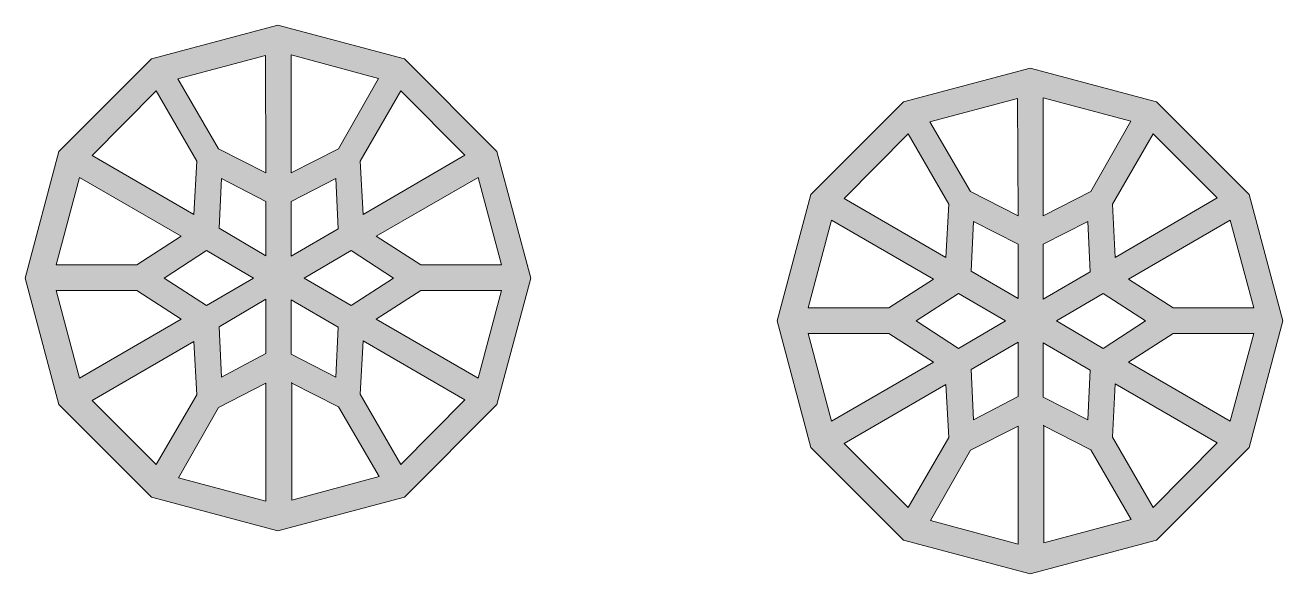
# Model space of a CAD drawing. Header units: millimetres. Extents: x -141 to 330, y -120 to 328.
# Drawn here: x 110.1 to 187.7, y 57.3 to 91.2 of the extents above; entities that cross this region are included whole.
import ezdxf

# ---------------------------------------------------------------- set-up
doc = ezdxf.new("R2010")
doc.units = ezdxf.units.MM
doc.header["$MEASUREMENT"] = 0
doc.layers.add('Layer 1', color=7, linetype='Continuous', lineweight=0)

msp = doc.modelspace()

# ---------------------------------------------------------------- hatches: boundary and pattern name
at = {"layer": 'Layer 1', "true_color": 0x231f20, "transparency": 33554687}
h = msp.add_hatch(color=250, dxfattribs=at)
h.dxf.hatch_style = 2
edge = h.paths.add_edge_path()
edge.add_spline(control_points=[(138.077, 69.391), (138.077, 69.391), (131.798, 73.025), (131.798, 73.025), (131.798, 73.025), (134.549, 74.789), (134.549, 74.789), (134.549, 74.789), (139.524, 74.789), (139.524, 74.789), (139.524, 74.789), (138.077, 69.391), (138.077, 69.391)], knot_values=[0, 0, 0, 0, 1, 1, 1, 2, 2, 2, 3, 3, 3, 4, 4, 4, 4], degree=3, periodic=0)
edge = h.paths.add_edge_path()
edge.add_spline(control_points=[(112.042, 74.789), (112.042, 74.789), (117.016, 74.789), (117.016, 74.789), (117.016, 74.789), (119.768, 73.025), (119.768, 73.025), (119.768, 73.025), (113.489, 69.391), (113.489, 69.391), (113.489, 69.391), (112.042, 74.789), (112.042, 74.789)], knot_values=[0, 0, 0, 0, 1, 1, 1, 2, 2, 2, 3, 3, 3, 4, 4, 4, 4], degree=3, periodic=0)
edge = h.paths.add_edge_path()
edge.add_spline(control_points=[(113.489, 81.774), (113.489, 81.774), (119.768, 78.14), (119.768, 78.14), (119.768, 78.14), (117.016, 76.376), (117.016, 76.376), (117.016, 76.376), (112.042, 76.376), (112.042, 76.376), (112.042, 76.376), (113.489, 81.774), (113.489, 81.774)], knot_values=[0, 0, 0, 0, 1, 1, 1, 2, 2, 2, 3, 3, 3, 4, 4, 4, 4], degree=3, periodic=0)
edge = h.paths.add_edge_path()
edge.add_spline(control_points=[(127.353, 75.565), (127.353, 75.565), (130.246, 77.258), (130.246, 77.258), (130.246, 77.258), (132.856, 75.565), (132.856, 75.565), (132.856, 75.565), (130.246, 73.872), (130.246, 73.872), (130.246, 73.872), (127.353, 75.565), (127.353, 75.565)], knot_values=[0, 0, 0, 0, 1, 1, 1, 2, 2, 2, 3, 3, 3, 4, 4, 4, 4], degree=3, periodic=0)
edge = h.paths.add_edge_path()
edge.add_spline(control_points=[(130.81, 68.404), (130.81, 68.404), (130.986, 71.684), (130.986, 71.684), (130.986, 71.684), (137.266, 68.051), (137.266, 68.051), (137.266, 68.051), (133.315, 64.064), (133.315, 64.064), (133.315, 64.064), (130.81, 68.404), (130.81, 68.404)], knot_values=[0, 0, 0, 0, 1, 1, 1, 2, 2, 2, 3, 3, 3, 4, 4, 4, 4], degree=3, periodic=0)
edge = h.paths.add_edge_path()
edge.add_spline(control_points=[(126.541, 69.109), (126.541, 69.109), (129.469, 67.628), (129.469, 67.628), (129.469, 67.628), (131.974, 63.324), (131.974, 63.324), (131.974, 63.324), (126.577, 61.877), (126.577, 61.877), (126.577, 61.877), (126.577, 69.109), (126.577, 69.109), (126.577, 69.109), (126.541, 69.109), (126.541, 69.109)], knot_values=[0, 0, 0, 0, 1, 1, 1, 2, 2, 2, 3, 3, 3, 4, 4, 4, 5, 5, 5, 5], degree=3, periodic=0)
edge = h.paths.add_edge_path()
edge.add_spline(control_points=[(122.061, 67.592), (122.061, 67.592), (124.989, 69.074), (124.989, 69.074), (124.989, 69.074), (124.989, 61.807), (124.989, 61.807), (124.989, 61.807), (119.592, 63.253), (119.592, 63.253), (119.592, 63.253), (122.061, 67.592), (122.061, 67.592)], knot_values=[0, 0, 0, 0, 1, 1, 1, 2, 2, 2, 3, 3, 3, 4, 4, 4, 4], degree=3, periodic=0)
edge = h.paths.add_edge_path()
edge.add_spline(control_points=[(120.544, 71.649), (120.544, 71.649), (120.721, 68.368), (120.721, 68.368), (120.721, 68.368), (118.216, 64.064), (118.216, 64.064), (118.216, 64.064), (114.265, 68.016), (114.265, 68.016), (114.265, 68.016), (120.544, 71.649), (120.544, 71.649)], knot_values=[0, 0, 0, 0, 1, 1, 1, 2, 2, 2, 3, 3, 3, 4, 4, 4, 4], degree=3, periodic=0)
edge = h.paths.add_edge_path()
edge.add_spline(control_points=[(124.213, 75.565), (124.213, 75.565), (121.32, 73.872), (121.32, 73.872), (121.32, 73.872), (118.71, 75.565), (118.71, 75.565), (118.71, 75.565), (121.32, 77.258), (121.32, 77.258), (121.32, 77.258), (124.213, 75.565), (124.213, 75.565)], knot_values=[0, 0, 0, 0, 1, 1, 1, 2, 2, 2, 3, 3, 3, 4, 4, 4, 4], degree=3, periodic=0)
edge = h.paths.add_edge_path()
edge.add_spline(control_points=[(120.721, 82.762), (120.721, 82.762), (120.544, 79.481), (120.544, 79.481), (120.544, 79.481), (114.265, 83.114), (114.265, 83.114), (114.265, 83.114), (118.216, 87.101), (118.216, 87.101), (118.216, 87.101), (120.721, 82.762), (120.721, 82.762)], knot_values=[0, 0, 0, 0, 1, 1, 1, 2, 2, 2, 3, 3, 3, 4, 4, 4, 4], degree=3, periodic=0)
edge = h.paths.add_edge_path()
edge.add_spline(control_points=[(124.989, 82.056), (124.989, 82.056), (122.061, 83.538), (122.061, 83.538), (122.061, 83.538), (119.556, 87.842), (119.556, 87.842), (119.556, 87.842), (124.954, 89.288), (124.954, 89.288), (124.954, 89.288), (124.989, 82.056), (124.989, 82.056), (124.989, 82.056), (124.989, 82.056), (124.989, 82.056)], knot_values=[0, 0, 0, 0, 1, 1, 1, 2, 2, 2, 3, 3, 3, 4, 4, 4, 5, 5, 5, 5], degree=3, periodic=0)
edge = h.paths.add_edge_path()
edge.add_spline(control_points=[(129.469, 83.538), (129.469, 83.538), (126.541, 82.056), (126.541, 82.056), (126.541, 82.056), (126.541, 89.323), (126.541, 89.323), (126.541, 89.323), (131.939, 87.877), (131.939, 87.877), (131.939, 87.877), (129.469, 83.538), (129.469, 83.538)], knot_values=[0, 0, 0, 0, 1, 1, 1, 2, 2, 2, 3, 3, 3, 4, 4, 4, 4], degree=3, periodic=0)
edge = h.paths.add_edge_path()
edge.add_spline(control_points=[(126.541, 80.292), (126.541, 80.292), (129.293, 81.703), (129.293, 81.703), (129.293, 81.703), (129.434, 78.599), (129.434, 78.599), (129.434, 78.599), (126.541, 76.906), (126.541, 76.906), (126.541, 76.906), (126.541, 80.292), (126.541, 80.292)], knot_values=[0, 0, 0, 0, 1, 1, 1, 2, 2, 2, 3, 3, 3, 4, 4, 4, 4], degree=3, periodic=0)
edge = h.paths.add_edge_path()
edge.add_spline(control_points=[(122.238, 81.703), (122.238, 81.703), (124.989, 80.292), (124.989, 80.292), (124.989, 80.292), (124.989, 76.941), (124.989, 76.941), (124.989, 76.941), (122.096, 78.634), (122.096, 78.634), (122.096, 78.634), (122.238, 81.703), (122.238, 81.703)], knot_values=[0, 0, 0, 0, 1, 1, 1, 2, 2, 2, 3, 3, 3, 4, 4, 4, 4], degree=3, periodic=0)
edge = h.paths.add_edge_path()
edge.add_spline(control_points=[(122.238, 69.462), (122.238, 69.462), (122.096, 72.566), (122.096, 72.566), (122.096, 72.566), (124.989, 74.26), (124.989, 74.26), (124.989, 74.26), (124.989, 70.908), (124.989, 70.908), (124.989, 70.908), (122.238, 69.462), (122.238, 69.462)], knot_values=[0, 0, 0, 0, 1, 1, 1, 2, 2, 2, 3, 3, 3, 4, 4, 4, 4], degree=3, periodic=0)
edge = h.paths.add_edge_path()
edge.add_spline(control_points=[(129.293, 69.462), (129.293, 69.462), (126.541, 70.873), (126.541, 70.873), (126.541, 70.873), (126.541, 74.224), (126.541, 74.224), (126.541, 74.224), (129.434, 72.531), (129.434, 72.531), (129.434, 72.531), (129.293, 69.462), (129.293, 69.462)], knot_values=[0, 0, 0, 0, 1, 1, 1, 2, 2, 2, 3, 3, 3, 4, 4, 4, 4], degree=3, periodic=0)
edge = h.paths.add_edge_path()
edge.add_spline(control_points=[(130.986, 79.481), (130.986, 79.481), (130.81, 82.762), (130.81, 82.762), (130.81, 82.762), (133.315, 87.101), (133.315, 87.101), (133.315, 87.101), (137.266, 83.15), (137.266, 83.15), (137.266, 83.15), (130.986, 79.481), (130.986, 79.481)], knot_values=[0, 0, 0, 0, 1, 1, 1, 2, 2, 2, 3, 3, 3, 4, 4, 4, 4], degree=3, periodic=0)
edge = h.paths.add_edge_path()
edge.add_spline(control_points=[(139.524, 76.376), (139.524, 76.376), (134.549, 76.376), (134.549, 76.376), (134.549, 76.376), (131.798, 78.14), (131.798, 78.14), (131.798, 78.14), (138.077, 81.774), (138.077, 81.774), (138.077, 81.774), (139.524, 76.376), (139.524, 76.376)], knot_values=[0, 0, 0, 0, 1, 1, 1, 2, 2, 2, 3, 3, 3, 4, 4, 4, 4], degree=3, periodic=0)
edge = h.paths.add_edge_path()
edge.add_spline(control_points=[(139.241, 83.361), (139.241, 83.361), (133.526, 89.076), (133.526, 89.076), (133.526, 89.076), (125.73, 91.158), (125.73, 91.158), (125.73, 91.158), (117.934, 89.076), (117.934, 89.076), (117.934, 89.076), (112.219, 83.361), (112.219, 83.361), (112.219, 83.361), (110.137, 75.565), (110.137, 75.565), (110.137, 75.565), (112.219, 67.769), (112.219, 67.769), (112.219, 67.769), (117.934, 62.054), (117.934, 62.054), (117.934, 62.054), (125.73, 59.972), (125.73, 59.972), (125.73, 59.972), (133.526, 62.054), (133.526, 62.054), (133.526, 62.054), (139.241, 67.769), (139.241, 67.769), (139.241, 67.769), (141.323, 75.565), (141.323, 75.565), (141.323, 75.565), (139.241, 83.361), (139.241, 83.361)], knot_values=[0, 0, 0, 0, 1, 1, 1, 2, 2, 2, 3, 3, 3, 4, 4, 4, 5, 5, 5, 6, 6, 6, 7, 7, 7, 8, 8, 8, 9, 9, 9, 10, 10, 10, 11, 11, 11, 12, 12, 12, 12], degree=3, periodic=0)
h = msp.add_hatch(color=250, dxfattribs=at)
h.dxf.hatch_style = 2
edge = h.paths.add_edge_path()
edge.add_spline(control_points=[(184.468, 66.746), (184.468, 66.746), (178.188, 70.379), (178.188, 70.379), (178.188, 70.379), (180.94, 72.143), (180.94, 72.143), (180.94, 72.143), (185.914, 72.143), (185.914, 72.143), (185.914, 72.143), (184.468, 66.746), (184.468, 66.746)], knot_values=[0, 0, 0, 0, 1, 1, 1, 2, 2, 2, 3, 3, 3, 4, 4, 4, 4], degree=3, periodic=0)
edge = h.paths.add_edge_path()
edge.add_spline(control_points=[(158.433, 72.143), (158.433, 72.143), (163.407, 72.143), (163.407, 72.143), (163.407, 72.143), (166.158, 70.379), (166.158, 70.379), (166.158, 70.379), (159.879, 66.746), (159.879, 66.746), (159.879, 66.746), (158.433, 72.143), (158.433, 72.143)], knot_values=[0, 0, 0, 0, 1, 1, 1, 2, 2, 2, 3, 3, 3, 4, 4, 4, 4], degree=3, periodic=0)
edge = h.paths.add_edge_path()
edge.add_spline(control_points=[(159.879, 79.128), (159.879, 79.128), (166.158, 75.494), (166.158, 75.494), (166.158, 75.494), (163.407, 73.731), (163.407, 73.731), (163.407, 73.731), (158.433, 73.731), (158.433, 73.731), (158.433, 73.731), (159.879, 79.128), (159.879, 79.128)], knot_values=[0, 0, 0, 0, 1, 1, 1, 2, 2, 2, 3, 3, 3, 4, 4, 4, 4], degree=3, periodic=0)
edge = h.paths.add_edge_path()
edge.add_spline(control_points=[(173.743, 72.919), (173.743, 72.919), (176.636, 74.613), (176.636, 74.613), (176.636, 74.613), (179.246, 72.919), (179.246, 72.919), (179.246, 72.919), (176.636, 71.226), (176.636, 71.226), (176.636, 71.226), (173.743, 72.919), (173.743, 72.919)], knot_values=[0, 0, 0, 0, 1, 1, 1, 2, 2, 2, 3, 3, 3, 4, 4, 4, 4], degree=3, periodic=0)
edge = h.paths.add_edge_path()
edge.add_spline(control_points=[(177.2, 65.758), (177.2, 65.758), (177.377, 69.039), (177.377, 69.039), (177.377, 69.039), (183.656, 65.405), (183.656, 65.405), (183.656, 65.405), (179.705, 61.419), (179.705, 61.419), (179.705, 61.419), (177.2, 65.758), (177.2, 65.758)], knot_values=[0, 0, 0, 0, 1, 1, 1, 2, 2, 2, 3, 3, 3, 4, 4, 4, 4], degree=3, periodic=0)
edge = h.paths.add_edge_path()
edge.add_spline(control_points=[(172.932, 66.463), (172.932, 66.463), (175.86, 64.982), (175.86, 64.982), (175.86, 64.982), (178.364, 60.678), (178.364, 60.678), (178.364, 60.678), (172.967, 59.231), (172.967, 59.231), (172.967, 59.231), (172.967, 66.463), (172.967, 66.463), (172.967, 66.463), (172.932, 66.463), (172.932, 66.463)], knot_values=[0, 0, 0, 0, 1, 1, 1, 2, 2, 2, 3, 3, 3, 4, 4, 4, 5, 5, 5, 5], degree=3, periodic=0)
edge = h.paths.add_edge_path()
edge.add_spline(control_points=[(168.451, 64.946), (168.451, 64.946), (171.379, 66.428), (171.379, 66.428), (171.379, 66.428), (171.379, 59.161), (171.379, 59.161), (171.379, 59.161), (165.982, 60.607), (165.982, 60.607), (165.982, 60.607), (168.451, 64.946), (168.451, 64.946)], knot_values=[0, 0, 0, 0, 1, 1, 1, 2, 2, 2, 3, 3, 3, 4, 4, 4, 4], degree=3, periodic=0)
edge = h.paths.add_edge_path()
edge.add_spline(control_points=[(166.934, 69.003), (166.934, 69.003), (167.111, 65.723), (167.111, 65.723), (167.111, 65.723), (164.606, 61.419), (164.606, 61.419), (164.606, 61.419), (160.655, 65.37), (160.655, 65.37), (160.655, 65.37), (166.934, 69.003), (166.934, 69.003)], knot_values=[0, 0, 0, 0, 1, 1, 1, 2, 2, 2, 3, 3, 3, 4, 4, 4, 4], degree=3, periodic=0)
edge = h.paths.add_edge_path()
edge.add_spline(control_points=[(170.603, 72.919), (170.603, 72.919), (167.711, 71.226), (167.711, 71.226), (167.711, 71.226), (165.1, 72.919), (165.1, 72.919), (165.1, 72.919), (167.711, 74.613), (167.711, 74.613), (167.711, 74.613), (170.603, 72.919), (170.603, 72.919)], knot_values=[0, 0, 0, 0, 1, 1, 1, 2, 2, 2, 3, 3, 3, 4, 4, 4, 4], degree=3, periodic=0)
edge = h.paths.add_edge_path()
edge.add_spline(control_points=[(167.111, 80.116), (167.111, 80.116), (166.934, 76.835), (166.934, 76.835), (166.934, 76.835), (160.655, 80.469), (160.655, 80.469), (160.655, 80.469), (164.606, 84.455), (164.606, 84.455), (164.606, 84.455), (167.111, 80.116), (167.111, 80.116)], knot_values=[0, 0, 0, 0, 1, 1, 1, 2, 2, 2, 3, 3, 3, 4, 4, 4, 4], degree=3, periodic=0)
edge = h.paths.add_edge_path()
edge.add_spline(control_points=[(171.379, 79.41), (171.379, 79.41), (168.451, 80.892), (168.451, 80.892), (168.451, 80.892), (165.947, 85.196), (165.947, 85.196), (165.947, 85.196), (171.344, 86.642), (171.344, 86.642), (171.344, 86.642), (171.379, 79.41), (171.379, 79.41), (171.379, 79.41), (171.379, 79.41), (171.379, 79.41)], knot_values=[0, 0, 0, 0, 1, 1, 1, 2, 2, 2, 3, 3, 3, 4, 4, 4, 5, 5, 5, 5], degree=3, periodic=0)
edge = h.paths.add_edge_path()
edge.add_spline(control_points=[(175.86, 80.892), (175.86, 80.892), (172.932, 79.41), (172.932, 79.41), (172.932, 79.41), (172.932, 86.678), (172.932, 86.678), (172.932, 86.678), (178.329, 85.231), (178.329, 85.231), (178.329, 85.231), (175.86, 80.892), (175.86, 80.892)], knot_values=[0, 0, 0, 0, 1, 1, 1, 2, 2, 2, 3, 3, 3, 4, 4, 4, 4], degree=3, periodic=0)
edge = h.paths.add_edge_path()
edge.add_spline(control_points=[(172.932, 77.646), (172.932, 77.646), (175.683, 79.058), (175.683, 79.058), (175.683, 79.058), (175.824, 75.953), (175.824, 75.953), (175.824, 75.953), (172.932, 74.26), (172.932, 74.26), (172.932, 74.26), (172.932, 77.646), (172.932, 77.646)], knot_values=[0, 0, 0, 0, 1, 1, 1, 2, 2, 2, 3, 3, 3, 4, 4, 4, 4], degree=3, periodic=0)
edge = h.paths.add_edge_path()
edge.add_spline(control_points=[(168.628, 79.058), (168.628, 79.058), (171.379, 77.646), (171.379, 77.646), (171.379, 77.646), (171.379, 74.295), (171.379, 74.295), (171.379, 74.295), (168.487, 75.988), (168.487, 75.988), (168.487, 75.988), (168.628, 79.058), (168.628, 79.058)], knot_values=[0, 0, 0, 0, 1, 1, 1, 2, 2, 2, 3, 3, 3, 4, 4, 4, 4], degree=3, periodic=0)
edge = h.paths.add_edge_path()
edge.add_spline(control_points=[(168.628, 66.816), (168.628, 66.816), (168.487, 69.921), (168.487, 69.921), (168.487, 69.921), (171.379, 71.614), (171.379, 71.614), (171.379, 71.614), (171.379, 68.263), (171.379, 68.263), (171.379, 68.263), (168.628, 66.816), (168.628, 66.816)], knot_values=[0, 0, 0, 0, 1, 1, 1, 2, 2, 2, 3, 3, 3, 4, 4, 4, 4], degree=3, periodic=0)
edge = h.paths.add_edge_path()
edge.add_spline(control_points=[(175.683, 66.816), (175.683, 66.816), (172.932, 68.227), (172.932, 68.227), (172.932, 68.227), (172.932, 71.579), (172.932, 71.579), (172.932, 71.579), (175.824, 69.885), (175.824, 69.885), (175.824, 69.885), (175.683, 66.816), (175.683, 66.816)], knot_values=[0, 0, 0, 0, 1, 1, 1, 2, 2, 2, 3, 3, 3, 4, 4, 4, 4], degree=3, periodic=0)
edge = h.paths.add_edge_path()
edge.add_spline(control_points=[(177.377, 76.835), (177.377, 76.835), (177.2, 80.116), (177.2, 80.116), (177.2, 80.116), (179.705, 84.455), (179.705, 84.455), (179.705, 84.455), (183.656, 80.504), (183.656, 80.504), (183.656, 80.504), (177.377, 76.835), (177.377, 76.835)], knot_values=[0, 0, 0, 0, 1, 1, 1, 2, 2, 2, 3, 3, 3, 4, 4, 4, 4], degree=3, periodic=0)
edge = h.paths.add_edge_path()
edge.add_spline(control_points=[(185.914, 73.731), (185.914, 73.731), (180.94, 73.731), (180.94, 73.731), (180.94, 73.731), (178.188, 75.494), (178.188, 75.494), (178.188, 75.494), (184.468, 79.128), (184.468, 79.128), (184.468, 79.128), (185.914, 73.731), (185.914, 73.731)], knot_values=[0, 0, 0, 0, 1, 1, 1, 2, 2, 2, 3, 3, 3, 4, 4, 4, 4], degree=3, periodic=0)
edge = h.paths.add_edge_path()
edge.add_spline(control_points=[(185.632, 80.716), (185.632, 80.716), (179.917, 86.431), (179.917, 86.431), (179.917, 86.431), (172.12, 88.512), (172.12, 88.512), (172.12, 88.512), (164.324, 86.431), (164.324, 86.431), (164.324, 86.431), (158.609, 80.716), (158.609, 80.716), (158.609, 80.716), (156.528, 72.919), (156.528, 72.919), (156.528, 72.919), (158.609, 65.123), (158.609, 65.123), (158.609, 65.123), (164.324, 59.408), (164.324, 59.408), (164.324, 59.408), (172.12, 57.326), (172.12, 57.326), (172.12, 57.326), (179.917, 59.408), (179.917, 59.408), (179.917, 59.408), (185.632, 65.123), (185.632, 65.123), (185.632, 65.123), (187.713, 72.919), (187.713, 72.919), (187.713, 72.919), (185.632, 80.716), (185.632, 80.716)], knot_values=[0, 0, 0, 0, 1, 1, 1, 2, 2, 2, 3, 3, 3, 4, 4, 4, 5, 5, 5, 6, 6, 6, 7, 7, 7, 8, 8, 8, 9, 9, 9, 10, 10, 10, 11, 11, 11, 12, 12, 12, 12], degree=3, periodic=0)

# ---------------------------------------------------------------- linework, layer by layer
at = {"layer": 'Layer 1'}
for points, knots in [([(139.241, 83.361), (139.241, 83.361), (133.526, 89.076), (133.526, 89.076), (133.526, 89.076), (125.73, 91.158), (125.73, 91.158), (125.73, 91.158), (117.934, 89.076), (117.934, 89.076), (117.934, 89.076), (112.219, 83.361), (112.219, 83.361), (112.219, 83.361), (110.137, 75.565), (110.137, 75.565), (110.137, 75.565), (112.219, 67.769), (112.219, 67.769), (112.219, 67.769), (117.934, 62.054), (117.934, 62.054), (117.934, 62.054), (125.73, 59.972), (125.73, 59.972), (125.73, 59.972), (133.526, 62.054), (133.526, 62.054), (133.526, 62.054), (139.241, 67.769), (139.241, 67.769), (139.241, 67.769), (141.323, 75.565), (141.323, 75.565), (141.323, 75.565), (139.241, 83.361), (139.241, 83.361)], [0, 0, 0, 0, 1, 1, 1, 2, 2, 2, 3, 3, 3, 4, 4, 4, 5, 5, 5, 6, 6, 6, 7, 7, 7, 8, 8, 8, 9, 9, 9, 10, 10, 10, 11, 11, 11, 12, 12, 12, 12]), ([(124.989, 82.056), (124.989, 82.056), (122.061, 83.538), (122.061, 83.538), (122.061, 83.538), (119.556, 87.842), (119.556, 87.842), (119.556, 87.842), (124.954, 89.288), (124.954, 89.288), (124.954, 89.288), (124.989, 82.056), (124.989, 82.056), (124.989, 82.056), (124.989, 82.056), (124.989, 82.056)], [0, 0, 0, 0, 1, 1, 1, 2, 2, 2, 3, 3, 3, 4, 4, 4, 5, 5, 5, 5]), ([(129.469, 83.538), (129.469, 83.538), (126.541, 82.056), (126.541, 82.056), (126.541, 82.056), (126.541, 89.323), (126.541, 89.323), (126.541, 89.323), (131.939, 87.877), (131.939, 87.877), (131.939, 87.877), (129.469, 83.538), (129.469, 83.538)], [0, 0, 0, 0, 1, 1, 1, 2, 2, 2, 3, 3, 3, 4, 4, 4, 4]), ([(185.632, 80.716), (185.632, 80.716), (179.917, 86.431), (179.917, 86.431), (179.917, 86.431), (172.12, 88.512), (172.12, 88.512), (172.12, 88.512), (164.324, 86.431), (164.324, 86.431), (164.324, 86.431), (158.609, 80.716), (158.609, 80.716), (158.609, 80.716), (156.528, 72.919), (156.528, 72.919), (156.528, 72.919), (158.609, 65.123), (158.609, 65.123), (158.609, 65.123), (164.324, 59.408), (164.324, 59.408), (164.324, 59.408), (172.12, 57.326), (172.12, 57.326), (172.12, 57.326), (179.917, 59.408), (179.917, 59.408), (179.917, 59.408), (185.632, 65.123), (185.632, 65.123), (185.632, 65.123), (187.713, 72.919), (187.713, 72.919), (187.713, 72.919), (185.632, 80.716), (185.632, 80.716)], [0, 0, 0, 0, 1, 1, 1, 2, 2, 2, 3, 3, 3, 4, 4, 4, 5, 5, 5, 6, 6, 6, 7, 7, 7, 8, 8, 8, 9, 9, 9, 10, 10, 10, 11, 11, 11, 12, 12, 12, 12]), ([(120.721, 82.762), (120.721, 82.762), (120.544, 79.481), (120.544, 79.481), (120.544, 79.481), (114.265, 83.114), (114.265, 83.114), (114.265, 83.114), (118.216, 87.101), (118.216, 87.101), (118.216, 87.101), (120.721, 82.762), (120.721, 82.762)], [0, 0, 0, 0, 1, 1, 1, 2, 2, 2, 3, 3, 3, 4, 4, 4, 4]), ([(130.986, 79.481), (130.986, 79.481), (130.81, 82.762), (130.81, 82.762), (130.81, 82.762), (133.315, 87.101), (133.315, 87.101), (133.315, 87.101), (137.266, 83.15), (137.266, 83.15), (137.266, 83.15), (130.986, 79.481), (130.986, 79.481)], [0, 0, 0, 0, 1, 1, 1, 2, 2, 2, 3, 3, 3, 4, 4, 4, 4]), ([(171.379, 79.41), (171.379, 79.41), (168.451, 80.892), (168.451, 80.892), (168.451, 80.892), (165.947, 85.196), (165.947, 85.196), (165.947, 85.196), (171.344, 86.642), (171.344, 86.642), (171.344, 86.642), (171.379, 79.41), (171.379, 79.41), (171.379, 79.41), (171.379, 79.41), (171.379, 79.41)], [0, 0, 0, 0, 1, 1, 1, 2, 2, 2, 3, 3, 3, 4, 4, 4, 5, 5, 5, 5]), ([(175.86, 80.892), (175.86, 80.892), (172.932, 79.41), (172.932, 79.41), (172.932, 79.41), (172.932, 86.678), (172.932, 86.678), (172.932, 86.678), (178.329, 85.231), (178.329, 85.231), (178.329, 85.231), (175.86, 80.892), (175.86, 80.892)], [0, 0, 0, 0, 1, 1, 1, 2, 2, 2, 3, 3, 3, 4, 4, 4, 4]), ([(167.111, 80.116), (167.111, 80.116), (166.934, 76.835), (166.934, 76.835), (166.934, 76.835), (160.655, 80.469), (160.655, 80.469), (160.655, 80.469), (164.606, 84.455), (164.606, 84.455), (164.606, 84.455), (167.111, 80.116), (167.111, 80.116)], [0, 0, 0, 0, 1, 1, 1, 2, 2, 2, 3, 3, 3, 4, 4, 4, 4]), ([(177.377, 76.835), (177.377, 76.835), (177.2, 80.116), (177.2, 80.116), (177.2, 80.116), (179.705, 84.455), (179.705, 84.455), (179.705, 84.455), (183.656, 80.504), (183.656, 80.504), (183.656, 80.504), (177.377, 76.835), (177.377, 76.835)], [0, 0, 0, 0, 1, 1, 1, 2, 2, 2, 3, 3, 3, 4, 4, 4, 4]), ([(113.489, 81.774), (113.489, 81.774), (119.768, 78.14), (119.768, 78.14), (119.768, 78.14), (117.016, 76.376), (117.016, 76.376), (117.016, 76.376), (112.042, 76.376), (112.042, 76.376), (112.042, 76.376), (113.489, 81.774), (113.489, 81.774)], [0, 0, 0, 0, 1, 1, 1, 2, 2, 2, 3, 3, 3, 4, 4, 4, 4]), ([(122.238, 81.703), (122.238, 81.703), (124.989, 80.292), (124.989, 80.292), (124.989, 80.292), (124.989, 76.941), (124.989, 76.941), (124.989, 76.941), (122.096, 78.634), (122.096, 78.634), (122.096, 78.634), (122.238, 81.703), (122.238, 81.703)], [0, 0, 0, 0, 1, 1, 1, 2, 2, 2, 3, 3, 3, 4, 4, 4, 4]), ([(126.541, 80.292), (126.541, 80.292), (129.293, 81.703), (129.293, 81.703), (129.293, 81.703), (129.434, 78.599), (129.434, 78.599), (129.434, 78.599), (126.541, 76.906), (126.541, 76.906), (126.541, 76.906), (126.541, 80.292), (126.541, 80.292)], [0, 0, 0, 0, 1, 1, 1, 2, 2, 2, 3, 3, 3, 4, 4, 4, 4]), ([(139.524, 76.376), (139.524, 76.376), (134.549, 76.376), (134.549, 76.376), (134.549, 76.376), (131.798, 78.14), (131.798, 78.14), (131.798, 78.14), (138.077, 81.774), (138.077, 81.774), (138.077, 81.774), (139.524, 76.376), (139.524, 76.376)], [0, 0, 0, 0, 1, 1, 1, 2, 2, 2, 3, 3, 3, 4, 4, 4, 4]), ([(159.879, 79.128), (159.879, 79.128), (166.158, 75.494), (166.158, 75.494), (166.158, 75.494), (163.407, 73.731), (163.407, 73.731), (163.407, 73.731), (158.433, 73.731), (158.433, 73.731), (158.433, 73.731), (159.879, 79.128), (159.879, 79.128)], [0, 0, 0, 0, 1, 1, 1, 2, 2, 2, 3, 3, 3, 4, 4, 4, 4]), ([(185.914, 73.731), (185.914, 73.731), (180.94, 73.731), (180.94, 73.731), (180.94, 73.731), (178.188, 75.494), (178.188, 75.494), (178.188, 75.494), (184.468, 79.128), (184.468, 79.128), (184.468, 79.128), (185.914, 73.731), (185.914, 73.731)], [0, 0, 0, 0, 1, 1, 1, 2, 2, 2, 3, 3, 3, 4, 4, 4, 4]), ([(168.628, 79.058), (168.628, 79.058), (171.379, 77.646), (171.379, 77.646), (171.379, 77.646), (171.379, 74.295), (171.379, 74.295), (171.379, 74.295), (168.487, 75.988), (168.487, 75.988), (168.487, 75.988), (168.628, 79.058), (168.628, 79.058)], [0, 0, 0, 0, 1, 1, 1, 2, 2, 2, 3, 3, 3, 4, 4, 4, 4]), ([(172.932, 77.646), (172.932, 77.646), (175.683, 79.058), (175.683, 79.058), (175.683, 79.058), (175.824, 75.953), (175.824, 75.953), (175.824, 75.953), (172.932, 74.26), (172.932, 74.26), (172.932, 74.26), (172.932, 77.646), (172.932, 77.646)], [0, 0, 0, 0, 1, 1, 1, 2, 2, 2, 3, 3, 3, 4, 4, 4, 4]), ([(124.213, 75.565), (124.213, 75.565), (121.32, 73.872), (121.32, 73.872), (121.32, 73.872), (118.71, 75.565), (118.71, 75.565), (118.71, 75.565), (121.32, 77.258), (121.32, 77.258), (121.32, 77.258), (124.213, 75.565), (124.213, 75.565)], [0, 0, 0, 0, 1, 1, 1, 2, 2, 2, 3, 3, 3, 4, 4, 4, 4]), ([(127.353, 75.565), (127.353, 75.565), (130.246, 77.258), (130.246, 77.258), (130.246, 77.258), (132.856, 75.565), (132.856, 75.565), (132.856, 75.565), (130.246, 73.872), (130.246, 73.872), (130.246, 73.872), (127.353, 75.565), (127.353, 75.565)], [0, 0, 0, 0, 1, 1, 1, 2, 2, 2, 3, 3, 3, 4, 4, 4, 4]), ([(112.042, 74.789), (112.042, 74.789), (117.016, 74.789), (117.016, 74.789), (117.016, 74.789), (119.768, 73.025), (119.768, 73.025), (119.768, 73.025), (113.489, 69.391), (113.489, 69.391), (113.489, 69.391), (112.042, 74.789), (112.042, 74.789)], [0, 0, 0, 0, 1, 1, 1, 2, 2, 2, 3, 3, 3, 4, 4, 4, 4]), ([(138.077, 69.391), (138.077, 69.391), (131.798, 73.025), (131.798, 73.025), (131.798, 73.025), (134.549, 74.789), (134.549, 74.789), (134.549, 74.789), (139.524, 74.789), (139.524, 74.789), (139.524, 74.789), (138.077, 69.391), (138.077, 69.391)], [0, 0, 0, 0, 1, 1, 1, 2, 2, 2, 3, 3, 3, 4, 4, 4, 4]), ([(170.603, 72.919), (170.603, 72.919), (167.711, 71.226), (167.711, 71.226), (167.711, 71.226), (165.1, 72.919), (165.1, 72.919), (165.1, 72.919), (167.711, 74.613), (167.711, 74.613), (167.711, 74.613), (170.603, 72.919), (170.603, 72.919)], [0, 0, 0, 0, 1, 1, 1, 2, 2, 2, 3, 3, 3, 4, 4, 4, 4]), ([(173.743, 72.919), (173.743, 72.919), (176.636, 74.613), (176.636, 74.613), (176.636, 74.613), (179.246, 72.919), (179.246, 72.919), (179.246, 72.919), (176.636, 71.226), (176.636, 71.226), (176.636, 71.226), (173.743, 72.919), (173.743, 72.919)], [0, 0, 0, 0, 1, 1, 1, 2, 2, 2, 3, 3, 3, 4, 4, 4, 4]), ([(122.238, 69.462), (122.238, 69.462), (122.096, 72.566), (122.096, 72.566), (122.096, 72.566), (124.989, 74.26), (124.989, 74.26), (124.989, 74.26), (124.989, 70.908), (124.989, 70.908), (124.989, 70.908), (122.238, 69.462), (122.238, 69.462)], [0, 0, 0, 0, 1, 1, 1, 2, 2, 2, 3, 3, 3, 4, 4, 4, 4]), ([(129.293, 69.462), (129.293, 69.462), (126.541, 70.873), (126.541, 70.873), (126.541, 70.873), (126.541, 74.224), (126.541, 74.224), (126.541, 74.224), (129.434, 72.531), (129.434, 72.531), (129.434, 72.531), (129.293, 69.462), (129.293, 69.462)], [0, 0, 0, 0, 1, 1, 1, 2, 2, 2, 3, 3, 3, 4, 4, 4, 4]), ([(120.544, 71.649), (120.544, 71.649), (120.721, 68.368), (120.721, 68.368), (120.721, 68.368), (118.216, 64.064), (118.216, 64.064), (118.216, 64.064), (114.265, 68.016), (114.265, 68.016), (114.265, 68.016), (120.544, 71.649), (120.544, 71.649)], [0, 0, 0, 0, 1, 1, 1, 2, 2, 2, 3, 3, 3, 4, 4, 4, 4]), ([(130.81, 68.404), (130.81, 68.404), (130.986, 71.684), (130.986, 71.684), (130.986, 71.684), (137.266, 68.051), (137.266, 68.051), (137.266, 68.051), (133.315, 64.064), (133.315, 64.064), (133.315, 64.064), (130.81, 68.404), (130.81, 68.404)], [0, 0, 0, 0, 1, 1, 1, 2, 2, 2, 3, 3, 3, 4, 4, 4, 4]), ([(158.433, 72.143), (158.433, 72.143), (163.407, 72.143), (163.407, 72.143), (163.407, 72.143), (166.158, 70.379), (166.158, 70.379), (166.158, 70.379), (159.879, 66.746), (159.879, 66.746), (159.879, 66.746), (158.433, 72.143), (158.433, 72.143)], [0, 0, 0, 0, 1, 1, 1, 2, 2, 2, 3, 3, 3, 4, 4, 4, 4]), ([(168.628, 66.816), (168.628, 66.816), (168.487, 69.921), (168.487, 69.921), (168.487, 69.921), (171.379, 71.614), (171.379, 71.614), (171.379, 71.614), (171.379, 68.263), (171.379, 68.263), (171.379, 68.263), (168.628, 66.816), (168.628, 66.816)], [0, 0, 0, 0, 1, 1, 1, 2, 2, 2, 3, 3, 3, 4, 4, 4, 4]), ([(175.683, 66.816), (175.683, 66.816), (172.932, 68.227), (172.932, 68.227), (172.932, 68.227), (172.932, 71.579), (172.932, 71.579), (172.932, 71.579), (175.824, 69.885), (175.824, 69.885), (175.824, 69.885), (175.683, 66.816), (175.683, 66.816)], [0, 0, 0, 0, 1, 1, 1, 2, 2, 2, 3, 3, 3, 4, 4, 4, 4]), ([(184.468, 66.746), (184.468, 66.746), (178.188, 70.379), (178.188, 70.379), (178.188, 70.379), (180.94, 72.143), (180.94, 72.143), (180.94, 72.143), (185.914, 72.143), (185.914, 72.143), (185.914, 72.143), (184.468, 66.746), (184.468, 66.746)], [0, 0, 0, 0, 1, 1, 1, 2, 2, 2, 3, 3, 3, 4, 4, 4, 4]), ([(122.061, 67.592), (122.061, 67.592), (124.989, 69.074), (124.989, 69.074), (124.989, 69.074), (124.989, 61.807), (124.989, 61.807), (124.989, 61.807), (119.592, 63.253), (119.592, 63.253), (119.592, 63.253), (122.061, 67.592), (122.061, 67.592)], [0, 0, 0, 0, 1, 1, 1, 2, 2, 2, 3, 3, 3, 4, 4, 4, 4]), ([(126.541, 69.109), (126.541, 69.109), (129.469, 67.628), (129.469, 67.628), (129.469, 67.628), (131.974, 63.324), (131.974, 63.324), (131.974, 63.324), (126.577, 61.877), (126.577, 61.877), (126.577, 61.877), (126.577, 69.109), (126.577, 69.109), (126.577, 69.109), (126.541, 69.109), (126.541, 69.109)], [0, 0, 0, 0, 1, 1, 1, 2, 2, 2, 3, 3, 3, 4, 4, 4, 5, 5, 5, 5]), ([(166.934, 69.003), (166.934, 69.003), (167.111, 65.723), (167.111, 65.723), (167.111, 65.723), (164.606, 61.419), (164.606, 61.419), (164.606, 61.419), (160.655, 65.37), (160.655, 65.37), (160.655, 65.37), (166.934, 69.003), (166.934, 69.003)], [0, 0, 0, 0, 1, 1, 1, 2, 2, 2, 3, 3, 3, 4, 4, 4, 4]), ([(177.2, 65.758), (177.2, 65.758), (177.377, 69.039), (177.377, 69.039), (177.377, 69.039), (183.656, 65.405), (183.656, 65.405), (183.656, 65.405), (179.705, 61.419), (179.705, 61.419), (179.705, 61.419), (177.2, 65.758), (177.2, 65.758)], [0, 0, 0, 0, 1, 1, 1, 2, 2, 2, 3, 3, 3, 4, 4, 4, 4]), ([(168.451, 64.946), (168.451, 64.946), (171.379, 66.428), (171.379, 66.428), (171.379, 66.428), (171.379, 59.161), (171.379, 59.161), (171.379, 59.161), (165.982, 60.607), (165.982, 60.607), (165.982, 60.607), (168.451, 64.946), (168.451, 64.946)], [0, 0, 0, 0, 1, 1, 1, 2, 2, 2, 3, 3, 3, 4, 4, 4, 4]), ([(172.932, 66.463), (172.932, 66.463), (175.86, 64.982), (175.86, 64.982), (175.86, 64.982), (178.364, 60.678), (178.364, 60.678), (178.364, 60.678), (172.967, 59.231), (172.967, 59.231), (172.967, 59.231), (172.967, 66.463), (172.967, 66.463), (172.967, 66.463), (172.932, 66.463), (172.932, 66.463)], [0, 0, 0, 0, 1, 1, 1, 2, 2, 2, 3, 3, 3, 4, 4, 4, 5, 5, 5, 5])]:
    msp.add_open_spline(points, degree=3, knots=knots, dxfattribs=at)

doc.saveas('drawing.dxf')
